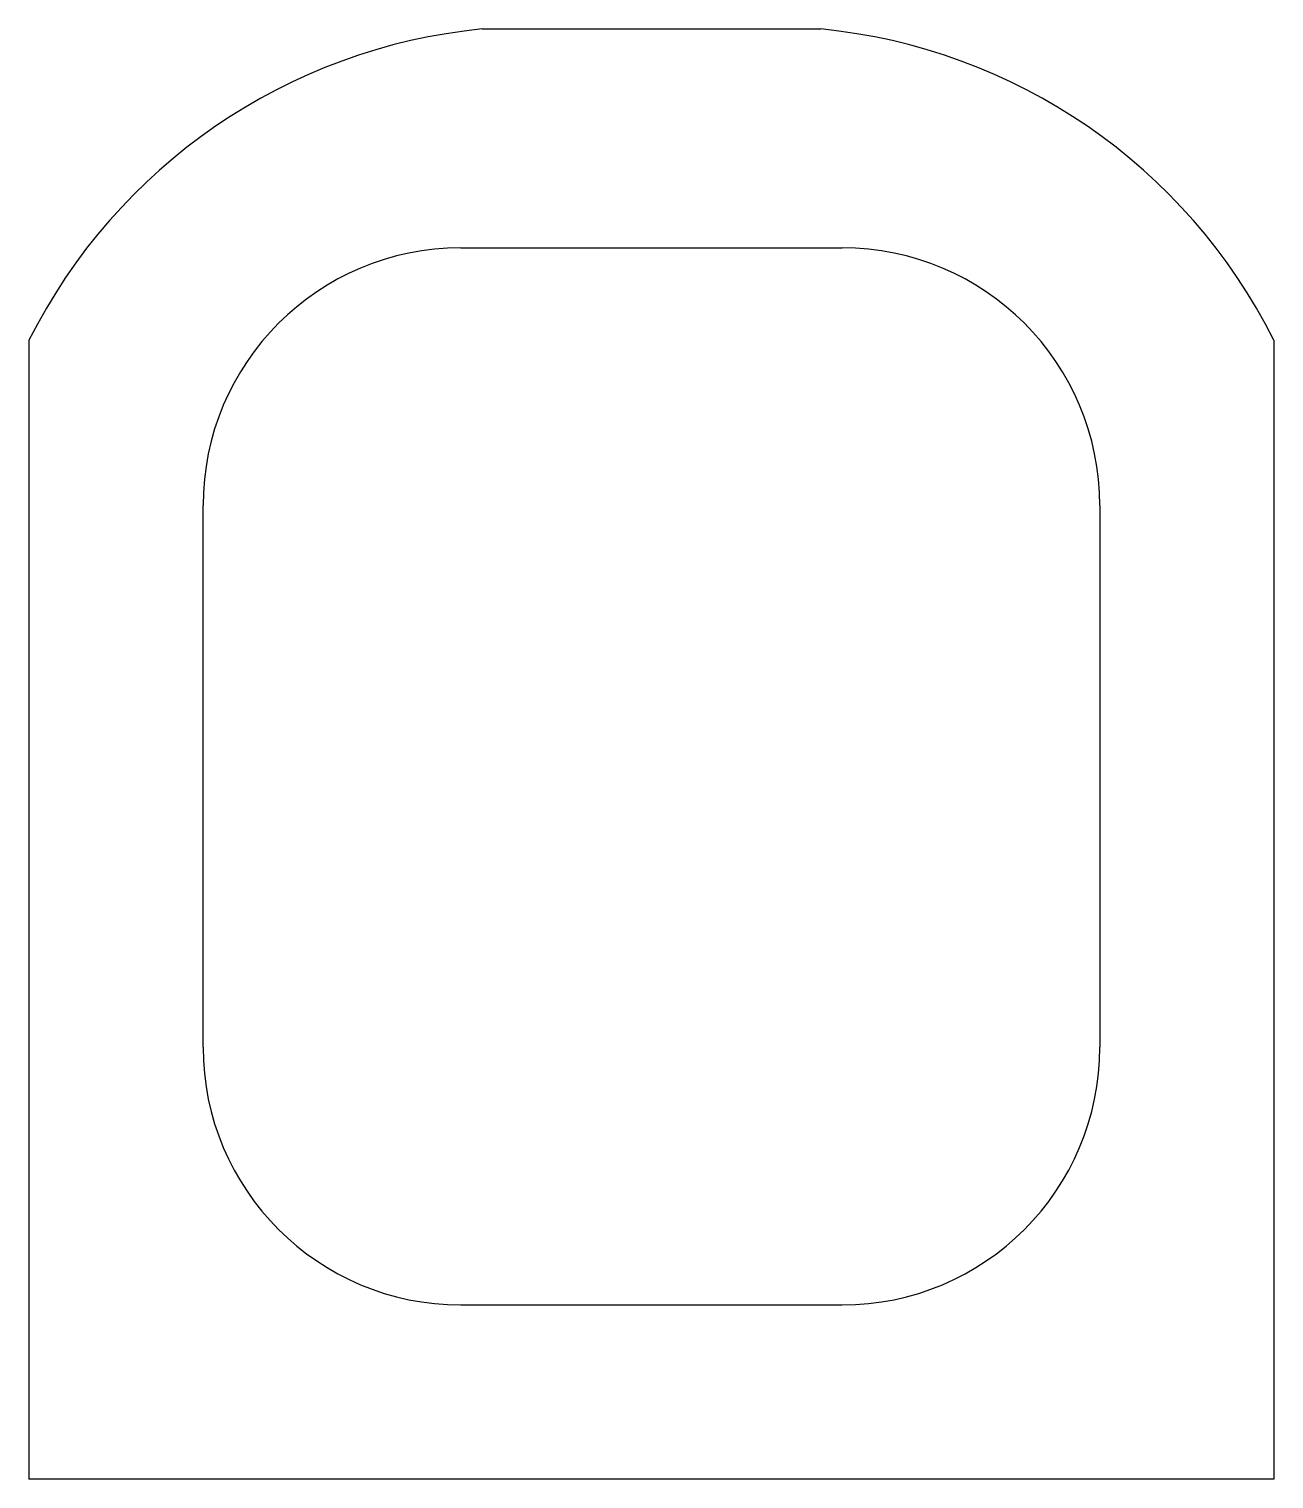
# Model space of a CAD drawing. Extents: x 26 to 147, y 23 to 164.
import ezdxf

# ---------------------------------------------------------------- set-up
doc = ezdxf.new("R2010")
doc.units = 0
doc.layers.get('0').update_dxf_attribs({"linetype": 'CONTINUOUS'})

msp = doc.modelspace()

# ---------------------------------------------------------------- linework, layer by layer
for p, q in [((70.08, 163.57), (102.92, 163.57)), ((68, 142.35), (105, 142.35)), ((26.11, 133.38), (26.11, 22.97)), ((146.89, 133.38), (146.89, 56.03)), ((43, 64.85), (43, 117.35)), ((130, 117.35), (130, 64.85)), ((146.89, 56.03), (146.89, 34.17)), ((68, 39.85), (105, 39.85)), ((146.89, 34.17), (146.89, 22.97)), ((146.89, 22.97), (26.11, 22.97))]:
    msp.add_line(p, q)
for centre, radius, start, end in [((75.45, 108.63), 55.2, 95.5816, 153.3601), ((97.55, 108.63), 55.2, 26.6399, 84.4184), ((68, 117.35), 25, 90, 180), ((105, 117.35), 25, 0, 90), ((68, 64.85), 25, 180, 270), ((105, 64.85), 25, 270, 0)]:
    msp.add_arc(centre, radius, start, end)

doc.saveas('drawing.dxf')
